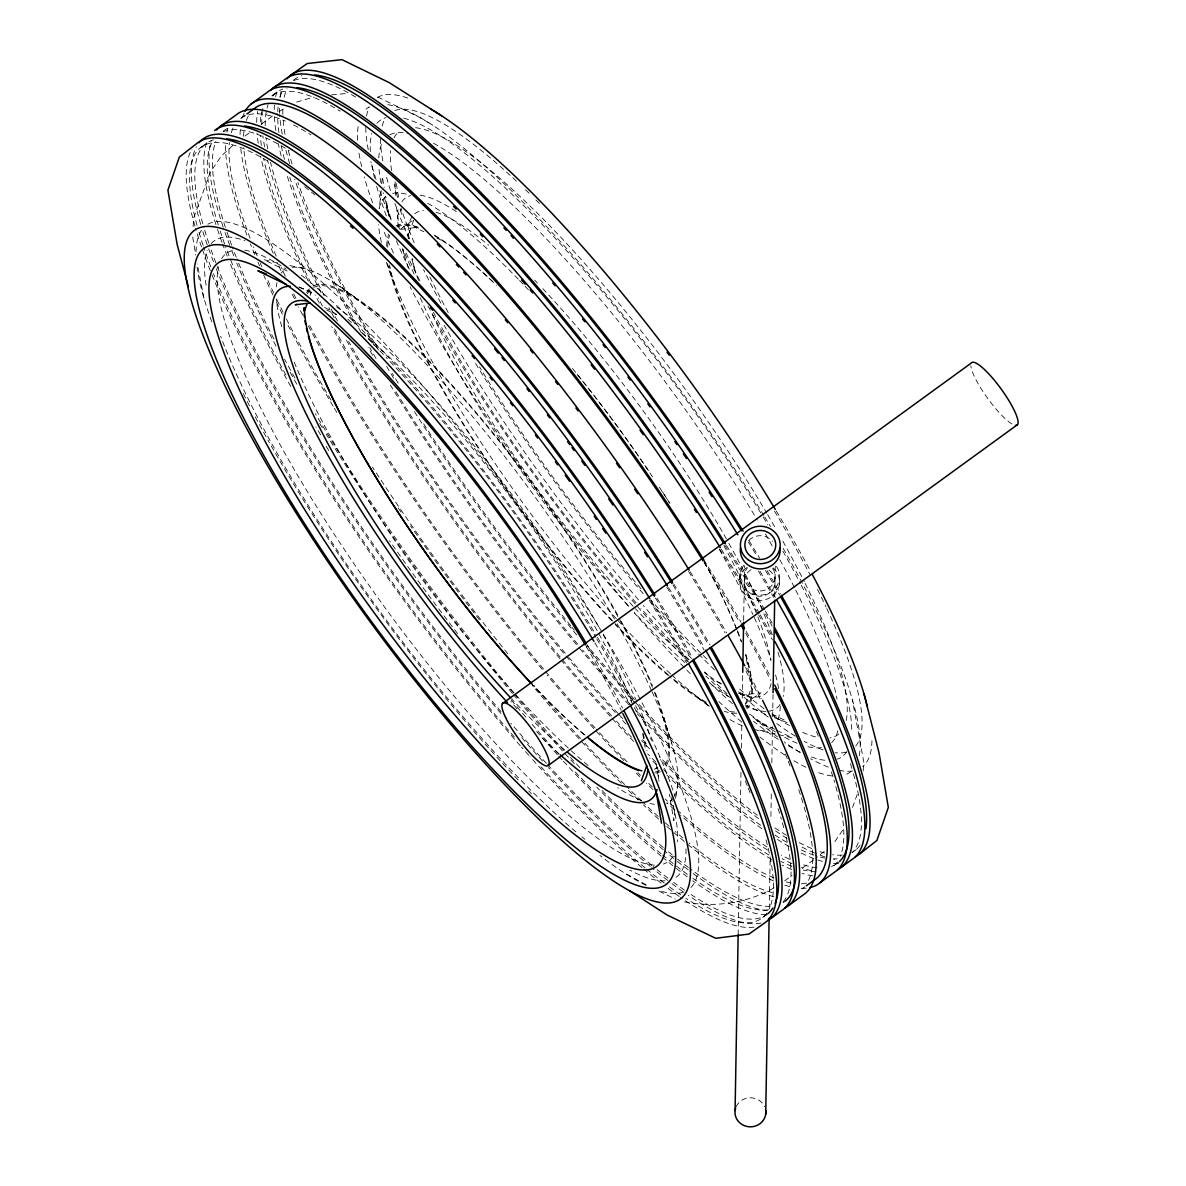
<?xml version="1.0" encoding="UTF-8"?>
<svg xmlns="http://www.w3.org/2000/svg" width="1186" height="1186" viewBox="0 0 1186 1186"><rect width="100%" height="100%" fill="white"/><g stroke="black" fill="none" stroke-linecap="round" stroke-linejoin="round"><path stroke-width="0.75" stroke-dasharray="5 3.75" d="M739.931 579.331L740.02 574.083M738.152 934.82L740.983 772.13M741.413 748.099L741.828 724.068M742.273 698.183L742.732 672.299M743.637 620.545L744.586 565.855M769.284 908.965L770.188 857.196M770.9 816.531L771.315 792.5M771.834 762.909L772.457 727.789M772.649 716.7L773.035 694.507M774.74 596.528L775.273 566.078M779.38 584.135L779.469 578.872M193.096 226.556L193.792 217.824L210.263 172.281L221.322 156.003L236.058 142.498M381.225 190.768L379.283 208.41M381.788 183.771L382.352 176.788L384.16 187.432M674.73 810.32L673.885 820.801L669.349 794.19M863.141 771.033L863.838 762.302L852.245 699.221M676.124 796.251L677.992 780.329M310.109 295.403L311.31 292.038L309.842 294.899M413.677 220.181L408.266 235.302L408.384 233.85L409.289 239.157M745.52 703.861L751.524 687.065L751.405 688.517L745.697 654.954L745.964 656.169A297.212 63.258 54 0 1 746.157 707.508M852.571 807.384L858.115 791.848M745.475 704.054L747.625 701.563L761.012 692.772L742.614 695.026L745.579 695.307L737.484 691.379M834.914 841.586L843.958 828.258M824.196 851.415L815.746 858.323M200.315 147.805L205.489 144.055M241.114 118.17L245.458 115.012M275.908 92.908L270.734 96.659A476.668 101.447 54 0 1 340.204 111.158M244.939 136.049L250.854 131.75M261.202 124.219L275.997 113.485M412.165 220.804L400.364 229.15M784.672 880.887L792.07 875.52M802.418 867.989L814.263 859.39M762.717 917.475L766.601 914.658M804.968 886.787L802.077 888.892A476.668 101.447 54 0 0 805.205 885.72M852.037 852.601L855.921 849.784M279.066 111.514L285.396 107.926M654.42 769.269L657.444 767.979L654.109 768.395M773.998 887.869C746.943 903.539 712.312 908.105 681.965 901.404M296.619 102.055L313.83 97.059M331.472 94.895L347.602 93.383M400.453 229.402L417.175 227.341L414.21 227.06L423.936 231.774M289.844 265.575L303.912 268.392M754.074 729.553L775.184 733.778M277.628 262.995L263.885 259.704L289.666 272.231M778.609 734.594L792.352 737.87L776.237 730.057M765.637 714.402L745.549 705.018M774.25 717.678L788.038 722.897M377.697 97.015L419.74 117.414L432.846 125.271M436.893 238.075L443.371 241.218L442.274 240.565M299.035 286.923L314.008 294.187M326.847 310.139L336.572 314.853M721.281 683.521L716.433 681.149L717.515 681.817M771.789 713.913L786.748 721.177M774.621 729.271L756.905 720.658L770.01 728.515M646.192 884.875L623.376 872.318M659.134 891.16L675.294 899.018M336.261 284.106L358.632 299.761M772.664 715.38L778.787 719.042M730.576 697.753L726.203 695.129A315.417 67.128 54 0 1 709.925 683.521M697.605 697.828L708.679 705.996M386.354 262.239L392.433 280.207M663.804 717.382L671.647 743.088M413.825 266.198L414.107 267.428L412.595 258.592M400.408 209.462L401.58 214.607L400.646 209.121M402.795 249.179L403.922 254.071M385.954 202.925L389.305 217.601L385.672 196.313M203.992 298.368L197.276 263.974M655.917 762.969L659.016 781.159M642.738 733.704L645.14 747.832M396.287 183.548L399.089 199.989M399.385 229.165L396.243 205.474M192.695 237.081L195.749 255.005M395.086 181.725L395.798 196.342M1011.91 423.936A38.589 8.213 54 0 1 986.396 396.613A38.589 8.213 54 0 1 970.874 365.792M736.106 1106.79A15.433 14.514 1 0 1 750.323 1097.791A15.433 14.514 1 0 1 764.629 1106.716M769.002 570.199A15.433 14.514 1 0 1 770.129 592.407A15.433 14.514 1 0 1 746.676 589.561A15.433 14.514 1 0 1 753.688 568.331M773.02 567.916A19.88 18.694 1 0 1 773.583 595.105A19.88 18.694 1 0 1 744.675 593.993A19.88 18.694 1 0 1 747.476 566.923M776.474 566.389A19.88 18.694 1 0 1 772.382 590.939A19.88 18.694 1 0 1 745.964 589.916A19.88 18.694 1 0 1 743.918 565.129M772.723 568.643A15.433 14.514 1 0 1 769.551 587.707A15.433 14.514 1 0 1 749.048 586.907A15.433 14.514 1 0 1 747.462 567.664M748.781 540.431A15.433 14.514 1 0 1 772.412 541.35M683.833 892.035A410.445 87.349 54 0 1 659.742 890.805M646.118 885.334A410.445 87.349 54 0 1 599.923 855.447M531.447 793.612A410.445 87.349 54 0 1 528.793 790.929M518.119 779.928A410.445 87.349 54 0 1 267.947 440.095M266.02 436.626A410.445 87.349 54 0 1 254.812 415.99M249.505 405.849A410.445 87.349 54 0 1 242.759 392.566M211.745 321.791A410.445 87.349 54 0 1 197.084 267.354M196.061 251.803A410.445 87.349 54 0 1 204.125 227.075M207.921 224.213A410.445 87.349 54 0 1 602.325 632.672M603.289 634.258A410.445 87.349 54 0 1 690.652 887.78M664.975 880.798A393.159 83.672 54 0 1 629.855 870.139M584.861 839.273A393.159 83.672 54 0 1 581.896 836.856M575.892 831.86A393.159 83.672 54 0 1 220.67 336.275M206.127 285.292A393.159 83.672 54 0 1 207.194 250.439M211.227 243.604A393.159 83.672 54 0 1 244.894 240.654M301.288 275.167A393.159 83.672 54 0 1 308.642 281.082M310.139 282.298A393.159 83.672 54 0 1 596.543 635.785M597.492 637.371A393.159 83.672 54 0 1 634.688 703.921M635.548 705.596A393.159 83.672 54 0 1 676.583 801.099M686.012 848.88A393.159 83.672 54 0 1 674.656 878.144M654.346 865.128A375.858 79.996 54 0 1 384.22 606.58A375.858 79.996 54 0 1 218.432 266.85M221.663 258.622A375.858 79.996 54 0 1 232.96 250.379M244.657 250.172A375.858 79.996 54 0 1 286.226 269.074M347.854 319.153A375.858 79.996 54 0 1 351.664 322.77M362.026 332.792A375.858 79.996 54 0 1 372.582 343.347M373.916 344.696A375.858 79.996 54 0 1 387.288 358.587M389.972 361.433A375.858 79.996 54 0 1 595.846 637.327M596.766 638.883A375.858 79.996 54 0 1 633.443 705.744M634.258 707.39A375.858 79.996 54 0 1 636.704 712.297M670.891 796.77A375.858 79.996 54 0 1 677.295 841.867M673.099 856.233A375.858 79.996 54 0 1 663.463 864.001M654.361 804.301A328.24 69.855 54 0 1 650.091 803.441M641.567 800.639A328.24 69.855 54 0 1 617.743 787.741M588.137 765.504A328.24 69.855 54 0 1 569.606 749.27M568.346 748.099A328.24 69.855 54 0 1 515.258 694.225M514.057 692.891A328.24 69.855 54 0 1 293.313 359.877M281.749 326.639A328.24 69.855 54 0 1 276.279 298.902M276.279 286.893A328.24 69.855 54 0 1 276.946 282.713M281.201 273.106A328.24 69.855 54 0 1 283.365 270.912M292.053 267.354A328.24 69.855 54 0 1 616.29 622.279M617.15 623.792A328.24 69.855 54 0 1 651.366 690.237M652.048 691.735A328.24 69.855 54 0 1 674.597 796.028M673.737 797.452A328.24 69.855 54 0 1 666.725 803.263M660.365 771.656A298.65 63.555 54 0 1 655.814 773.109M584.164 734.697A298.65 63.555 54 0 1 532.306 684.619M306.64 292.705A298.65 63.555 54 0 1 309.398 288.791M313.015 286.108A298.65 63.555 54 0 1 620.085 619.344M621.004 621.019A298.65 63.555 54 0 1 652.433 685.612M655.309 692.802A298.65 63.555 54 0 1 663.997 768.973M659.357 770.603A297.212 63.258 54 0 1 654.82 772.071M585.009 735.098A297.212 63.258 54 0 1 531.921 683.996M307.337 293.965A297.212 63.258 54 0 1 310.08 290.081M313.682 287.412A297.212 63.258 54 0 1 478.462 416.064A297.212 63.258 54 0 1 653.634 690.385M654.316 692.15A297.212 63.258 54 0 1 663.967 766.779M564.655 749.878A297.212 63.258 54 0 1 511.551 698.776M324.504 307.456A297.212 63.258 54 0 1 338.722 315.772M361.789 332.836A297.212 63.258 54 0 1 631.827 701.593M643.02 733.482A297.212 63.258 54 0 1 646.978 750.901M754.118 927.081A482.228 102.633 54 0 1 680.512 897.357M679.178 896.438A482.228 102.633 54 0 1 666.843 887.469M661.165 883.125A482.228 102.633 54 0 1 643.494 868.849M641.982 867.589A482.228 102.633 54 0 1 530.038 756.698M528.823 755.334A482.228 102.633 54 0 1 521.499 747.091M520.283 745.712A482.228 102.633 54 0 1 211.034 272.454M210.322 270.69A482.228 102.633 54 0 1 202.065 248.541M201.501 246.91A482.228 102.633 54 0 1 195.542 228.275M194.919 226.111A482.228 102.633 54 0 1 192.043 149.08M650.877 600.353A482.228 102.633 54 0 1 687.243 661.462M766.779 913.072A476.668 101.447 54 0 1 685.908 898.336M680.69 894.852A476.668 101.447 54 0 1 665.598 884.044M664.175 882.977A476.668 101.447 54 0 1 646.563 869.071M645.051 867.826A476.668 101.447 54 0 1 538.785 764.407M514.339 736.995A476.668 101.447 54 0 1 213.45 273.714M210.767 266.806A476.668 101.447 54 0 1 203.651 247.014M203.117 245.443A476.668 101.447 54 0 1 198.848 231.789M197.054 225.429A476.668 101.447 54 0 1 269.785 162.304M304.609 186.736A476.668 101.447 54 0 1 314.972 194.978M649.216 600.057A476.668 101.447 54 0 1 686.516 662.87M745.268 780.937A476.668 101.447 54 0 1 747.462 786.288M748.173 788.053A476.668 101.447 54 0 1 750.264 793.315M765.978 839.851A476.668 101.447 54 0 1 769.907 907.349M767.891 913.709A476.668 101.447 54 0 1 691.082 894.57M684.544 890.182A476.668 101.447 54 0 1 673.604 882.384M667.926 878.129A476.668 101.447 54 0 1 653.234 866.536M651.737 865.306A476.668 101.447 54 0 1 547.576 764.599M546.375 763.295A476.668 101.447 54 0 1 510.884 723.267M501.026 711.689A476.668 101.447 54 0 1 209.373 244.85M208.825 243.263A476.668 101.447 54 0 1 204.022 228.023M202.806 223.769A476.668 101.447 54 0 1 215.526 139.311M655.384 597.892A476.668 101.447 54 0 1 690.83 657.593M761.027 923.005A482.228 102.633 54 0 1 688.325 895.4M683.017 891.739A482.228 102.633 54 0 1 669.2 881.569M667.777 880.472A482.228 102.633 54 0 1 651.677 867.589M650.18 866.343A482.228 102.633 54 0 1 548.481 767.564M542.476 760.982A482.228 102.633 54 0 1 521.781 737.766M500.922 713.498A482.228 102.633 54 0 1 216.208 268.703M213.45 261.676A482.228 102.633 54 0 1 207.817 246.421M207.239 244.776A482.228 102.633 54 0 1 202.539 230.529M200.731 224.51A482.228 102.633 54 0 1 196.402 146.738M657.044 598.189A482.228 102.633 54 0 1 692.431 657.696M766.156 914.658A482.228 102.633 54 0 1 692.743 880.783M687.243 876.765A482.228 102.633 54 0 1 674.434 866.936M672.981 865.78A482.228 102.633 54 0 1 662.603 857.33M661.106 856.07A482.228 102.633 54 0 1 563.306 761.145M562.105 759.841A482.228 102.633 54 0 1 558.517 755.927M557.316 754.607A482.228 102.633 54 0 1 536.665 731.525M517.022 708.813A482.228 102.633 54 0 1 510.899 701.563M328.774 450.547A482.228 102.633 54 0 1 324.831 444.172M290.822 386.503A482.228 102.633 54 0 1 230.069 263.248M227.238 256.146A482.228 102.633 54 0 1 222.657 244.064M222.034 242.389A482.228 102.633 54 0 1 216.445 226.141M215.941 224.584A482.228 102.633 54 0 1 207.372 140.763M668.474 587.574A482.228 102.633 54 0 1 703.995 647.156M768.572 909.736A476.668 101.447 54 0 1 692.935 878.337M687.42 874.378A476.668 101.447 54 0 1 674.552 864.624M673.099 863.467A476.668 101.447 54 0 1 662.648 855.032M661.136 853.787A476.668 101.447 54 0 1 573.283 769.847M558.814 754.266A476.668 101.447 54 0 1 530.72 722.793M525.783 717.1A476.668 101.447 54 0 1 510.988 699.74M457.648 633.62A476.668 101.447 54 0 1 389.571 540.786M320.635 434.862A476.668 101.447 54 0 1 315.847 426.93M285.959 374.998A476.668 101.447 54 0 1 229.699 257.451M229.031 255.731A476.668 101.447 54 0 1 225.236 245.591M224.628 243.931A476.668 101.447 54 0 1 220.211 231.092M218.254 224.94A476.668 101.447 54 0 1 212.991 140.734M223.25 131.779A476.668 101.447 54 0 1 289.206 150.637M666.814 587.263A476.668 101.447 54 0 1 704.113 650.091M778.031 808.615A476.668 101.447 54 0 1 781.352 819.244M782.404 822.847A476.668 101.447 54 0 1 784.139 829.147M786.17 837.257A476.668 101.447 54 0 1 786.807 896.127M786.066 897.594A476.668 101.447 54 0 1 782.463 902.65M770.144 906.312A476.668 101.447 54 0 1 689.792 868.552M688.384 867.5A476.668 101.447 54 0 1 673.841 856.173M672.343 854.973A476.668 101.447 54 0 1 664.797 848.746M663.27 847.471A476.668 101.447 54 0 1 601.406 789.861M579.821 767.535A476.668 101.447 54 0 1 569.977 757.024M563.987 750.501A476.668 101.447 54 0 1 514.946 694.522M513.716 693.054A476.668 101.447 54 0 1 315.387 413.706M294.943 378.097A476.668 101.447 54 0 1 284.625 359.269M273.981 339.063A476.668 101.447 54 0 1 236.933 258.919M236.236 257.169A476.668 101.447 54 0 1 232.263 246.851M231.641 245.161A476.668 101.447 54 0 1 225.903 228.898M225.384 227.327A476.668 101.447 54 0 1 215.911 141.386M223.101 131.261A476.668 101.447 54 0 1 229.921 127.421M672.996 585.113A476.668 101.447 54 0 1 708.442 644.799M785.503 900.93A476.668 101.447 54 0 1 782.982 902.724M767.312 910.685A482.228 102.633 54 0 1 689.629 870.924M688.221 869.857A482.228 102.633 54 0 1 675.219 859.672M673.737 858.471A482.228 102.633 54 0 1 664.768 851.044M663.256 849.754A482.228 102.633 54 0 1 596.766 787.193M574.424 763.784A482.228 102.633 54 0 1 513.627 694.892M512.396 693.425A482.228 102.633 54 0 1 326.12 434.046M322.266 427.701A482.228 102.633 54 0 1 318.456 421.386M296.856 384.249A482.228 102.633 54 0 1 288.732 369.691M275.997 346.03A482.228 102.633 54 0 1 236.726 263.084M233.82 255.909A482.228 102.633 54 0 1 230.395 247.148M229.728 245.428A482.228 102.633 54 0 1 223.739 228.75M223.19 227.134A482.228 102.633 54 0 1 211.33 140.393M673.648 583.808A482.228 102.633 54 0 1 710.029 644.917M773.806 896.749A482.228 102.633 54 0 1 685.849 842.772M684.352 841.526A482.228 102.633 54 0 1 672.195 831.164M670.668 829.815A482.228 102.633 54 0 1 666.028 825.738M658.69 819.111A482.228 102.633 54 0 1 643.553 805.012M638.394 800.076A482.228 102.633 54 0 1 626.623 788.557M621.331 783.264A482.228 102.633 54 0 1 580.265 740.123M579.064 738.819A482.228 102.633 54 0 1 532.647 685.775M479.485 619.907A482.228 102.633 54 0 1 410.504 525.902M401.031 512.159A482.228 102.633 54 0 1 396.865 506.051M336.928 412.506A482.228 102.633 54 0 1 334.096 407.776M333.147 406.19A482.228 102.633 54 0 1 286.538 322.37M282.372 314.186A482.228 102.633 54 0 1 275.997 301.318M272.958 295.003A482.228 102.633 54 0 1 263.707 275.137M259.541 265.753A482.228 102.633 54 0 1 257.925 262.032M254.797 254.679A482.228 102.633 54 0 1 250.379 243.886M246.955 235.11A482.228 102.633 54 0 1 225.577 144.974M226.941 132.061A482.228 102.633 54 0 1 227.905 128.355M690.222 571.771A482.228 102.633 54 0 1 726.603 632.879M745.609 667.407A482.228 102.633 54 0 1 761.797 698.791M772.234 892.554A476.668 101.447 54 0 1 688.918 842.935M682.884 837.983A476.668 101.447 54 0 1 675.234 831.519M669.037 826.153A476.668 101.447 54 0 1 664.353 822.017M658.2 816.487A476.668 101.447 54 0 1 643.005 802.373M641.715 801.143A476.668 101.447 54 0 1 625.971 785.844M624.651 784.524A476.668 101.447 54 0 1 581.763 739.782M580.562 738.463A476.668 101.447 54 0 1 533.967 685.404M507.845 653.797A476.668 101.447 54 0 1 372.478 467.076M331.027 400.097A476.668 101.447 54 0 1 286.33 318.752M283.039 312.214A476.668 101.447 54 0 1 276.753 299.361M273.744 293.075A476.668 101.447 54 0 1 266.672 277.791M261.75 266.657A476.668 101.447 54 0 1 260.179 262.995M257.125 255.761A476.668 101.447 54 0 1 253.507 246.881M250.127 238.223A476.668 101.447 54 0 1 229.387 142.424M231.285 132.699A476.668 101.447 54 0 1 233.168 127.791M240.891 118.289A476.668 101.447 54 0 1 285.426 121.135M293.505 124.945A476.668 101.447 54 0 1 310.954 134.848M688.562 571.474A476.668 101.447 54 0 1 725.002 632.775M745.95 671.039A476.668 101.447 54 0 1 760.3 699.147M785.354 754.148A476.668 101.447 54 0 1 787.519 759.47M788.23 761.234A476.668 101.447 54 0 1 790.291 766.467M798.727 789.683A476.668 101.447 54 0 1 803.53 804.923M804.152 807.058A476.668 101.447 54 0 1 808.555 880.323M806.524 883.096A476.668 101.447 54 0 1 801.217 883.748M791.151 882.977A476.668 101.447 54 0 1 784.035 881.302M773.895 877.759A476.668 101.447 54 0 1 678.852 811.491M673.944 807.073A476.668 101.447 54 0 1 665.183 799.038M652.315 786.881A476.668 101.447 54 0 1 647.082 781.811M640.47 775.318A476.668 101.447 54 0 1 637.816 772.664M627.097 761.842A476.668 101.447 54 0 1 596.261 729.257M595.046 727.937A476.668 101.447 54 0 1 544.774 670.49M543.544 669.023A476.668 101.447 54 0 1 308.523 323.185M295.937 298.442A476.668 101.447 54 0 1 292.794 292.023M285.337 276.353A476.668 101.447 54 0 1 281.171 267.25M276.249 256.132A476.668 101.447 54 0 1 243.738 147.509M243.56 136.286A476.668 101.447 54 0 1 244.138 129.793M246.347 120.453A476.668 101.447 54 0 1 248.423 115.798M704.054 562.535A476.668 101.447 54 0 1 739.501 622.235M745.683 633.235A476.668 101.447 54 0 1 770.737 680.482M806.183 888.181A482.228 102.633 54 0 1 800.417 888.27M789.668 886.565A482.228 102.633 54 0 1 784.124 884.964M773.554 880.931A482.228 102.633 54 0 1 680.527 815.197M674.419 809.712A482.228 102.633 54 0 1 666.947 802.848M652.893 789.55A482.228 102.633 54 0 1 646.385 783.205M639.803 776.711A482.228 102.633 54 0 1 635.829 772.738M623.806 760.493A482.228 102.633 54 0 1 547.146 675.234M542.239 669.408A482.228 102.633 54 0 1 307.945 325.142M302.726 315.15A482.228 102.633 54 0 1 298.516 306.922M294.439 298.798A482.228 102.633 54 0 1 291.282 292.379M280.934 270.616A482.228 102.633 54 0 1 278.206 264.611M273.225 253.359A482.228 102.633 54 0 1 240.595 146.723M240.076 134.448A482.228 102.633 54 0 1 240.284 129.852M242.404 117.829A482.228 102.633 54 0 1 244.316 112.863M703.728 559.644A482.228 102.633 54 0 1 741.102 622.353M746.187 631.397A482.228 102.633 54 0 1 770.544 676.865M812.855 875.831A482.228 102.633 54 0 1 802.107 873.385M791.699 869.575A482.228 102.633 54 0 1 781.959 865.039M771.552 859.39A482.228 102.633 54 0 1 666.858 775.007M656.362 764.673A482.228 102.633 54 0 1 649.735 758.017M633.665 741.472A482.228 102.633 54 0 1 611.339 717.56M610.138 716.24A482.228 102.633 54 0 1 561.26 660.291M560.044 658.838A482.228 102.633 54 0 1 331.724 326.595M319.301 303.112A482.228 102.633 54 0 1 315.091 294.884M307.841 280.341A482.228 102.633 54 0 1 260.638 156.419M258.222 143.284A482.228 102.633 54 0 1 257.021 133.04M256.65 122.41A482.228 102.633 54 0 1 257.629 111.469M721.296 549.207A482.228 102.633 54 0 1 759.381 613.34M760.241 614.852A482.228 102.633 54 0 1 772.145 636.393M815.894 871.74A476.668 101.447 54 0 1 803.293 869.99M791.981 866.329A476.668 101.447 54 0 1 780.951 861.436M769.017 855.032A476.668 101.447 54 0 1 663.656 769.773M655.725 761.961A476.668 101.447 54 0 1 647.704 753.911M631.515 737.218A476.668 101.447 54 0 1 616.423 721.132M611.62 715.899A476.668 101.447 54 0 1 561.349 658.452M560.118 657A476.668 101.447 54 0 1 334.111 328.077M322.473 306.121A476.668 101.447 54 0 1 318.233 297.834M310.925 283.187A476.668 101.447 54 0 1 263.603 158.242M261.35 145.433A476.668 101.447 54 0 1 260.297 135.486M260.253 122.025A476.668 101.447 54 0 1 263.544 106.784M719.635 548.91A476.668 101.447 54 0 1 757.795 613.236M758.64 614.748A476.668 101.447 54 0 1 772.516 640.01M816.428 731.584A476.668 101.447 54 0 1 818.592 736.906M831.356 771.819A476.668 101.447 54 0 1 834.603 782.36M835.819 786.6A476.668 101.447 54 0 1 840.325 856.203M837.197 861.925A476.668 101.447 54 0 1 833.135 866.329L838.309 862.563A476.668 101.447 54 0 1 831.49 866.403M817.095 867.767A476.668 101.447 54 0 1 801.573 864.179M789.387 859.227A476.668 101.447 54 0 1 781.129 855.106M767.031 846.952A476.668 101.447 54 0 1 659.564 756.876M646.162 743.281A476.668 101.447 54 0 1 640.751 737.692M622.798 718.657A476.668 101.447 54 0 1 619.211 714.758M618.01 713.453A476.668 101.447 54 0 1 566.523 654.702M565.292 653.234A476.668 101.447 54 0 1 348.714 341.464M337.447 320.917A476.668 101.447 54 0 1 331.146 309.072M324.252 295.729A476.668 101.447 54 0 1 270.541 162.334M267.68 148.843A476.668 101.447 54 0 1 266.094 138.243M265.234 125.657A476.668 101.447 54 0 1 266.583 110.031M267.028 108.163A476.668 101.447 54 0 1 268.095 104.664M272.78 96.081A476.668 101.447 54 0 1 282.742 89.069M724.809 545.145A476.668 101.447 54 0 1 763.814 610.998M765.504 614.007A476.668 101.447 54 0 1 772.145 626.015M811.417 870.761A482.228 102.633 54 0 1 801.469 867.633M792.1 863.69A482.228 102.633 54 0 1 782.019 858.59M767.624 850.095A482.228 102.633 54 0 1 660.217 759.589M649.572 748.826A482.228 102.633 54 0 1 641.537 740.524M626.06 724.157A482.228 102.633 54 0 1 620.1 717.723M615.312 712.49A482.228 102.633 54 0 1 346.282 339.878M334.17 317.759A482.228 102.633 54 0 1 328.819 307.678M321.095 292.764A482.228 102.633 54 0 1 267.695 160.688M264.641 146.871A482.228 102.633 54 0 1 262.907 135.99M261.898 124.545A482.228 102.633 54 0 1 262.225 111.869M726.469 545.456A482.228 102.633 54 0 1 764.555 609.574M765.415 611.087A482.228 102.633 54 0 1 772.679 624.132M838.502 863.482A482.228 102.633 54 0 1 832.557 863.289M822.491 861.392A482.228 102.633 54 0 1 815.39 859.153M813.892 858.62A482.228 102.633 54 0 1 801.232 853.09M789.164 846.596A482.228 102.633 54 0 1 776.311 838.665M761.812 828.658A482.228 102.633 54 0 1 637.297 713.853M628.936 704.78A482.228 102.633 54 0 1 577.641 646.044M576.426 644.576A482.228 102.633 54 0 1 390.387 385.065M372.626 355.237A482.228 102.633 54 0 1 368.164 347.528M354.925 324.015A482.228 102.633 54 0 1 286.864 174.994M281.186 155.811A482.228 102.633 54 0 1 278.25 143.625M275.819 130.49A482.228 102.633 54 0 1 274.337 115.531M274.248 109.631A482.228 102.633 54 0 1 274.455 105.035M275.612 96.718A482.228 102.633 54 0 1 277.791 89.617M760.048 571.281A482.228 102.633 54 0 1 775.273 597.522M837.227 858.797A476.668 101.447 54 0 1 833.491 858.96A482.228 102.633 54 0 0 837.731 859.539M825.323 858.16A476.668 101.447 54 0 1 815.419 855.625M813.996 855.15A476.668 101.447 54 0 1 798.563 848.657M786.629 842.238A476.668 101.447 54 0 1 773.924 834.395M760.611 825.248A476.668 101.447 54 0 1 636.422 710.918M630.433 704.425A476.668 101.447 54 0 1 582.637 650.061M577.73 644.206A476.668 101.447 54 0 1 394.938 390.105M376.036 358.483A476.668 101.447 54 0 1 369.765 347.646M361.152 332.436A476.668 101.447 54 0 1 289.636 176.847M284.521 159.413A476.668 101.447 54 0 1 281.201 145.448M278.962 132.639A476.668 101.447 54 0 1 277.657 113.767M277.732 111.469A476.668 101.447 54 0 1 278.058 107.066M279.955 97.341A476.668 101.447 54 0 1 283.41 89.587M293.668 80.633A476.668 101.447 54 0 1 356.008 97.282M758.447 571.103A476.668 101.447 54 0 1 773.687 597.418M850.406 763.621A476.668 101.447 54 0 1 852.215 769.566M853.431 773.821A476.668 101.447 54 0 1 853.876 850.362M842.401 855.047A476.668 101.447 54 0 1 832.631 854.735M824.744 853.105A476.668 101.447 54 0 1 817.717 850.896M811.713 848.539A476.668 101.447 54 0 1 797.022 841.408M786.451 835.285A476.668 101.447 54 0 1 773.895 827.161M757.38 815.271A476.668 101.447 54 0 1 639.21 704.573M634.406 699.355A476.668 101.447 54 0 1 586.596 644.843M574.32 630.137A476.668 101.447 54 0 1 571.889 627.172M570.762 625.793A476.668 101.447 54 0 1 423.239 423.18M398.17 383.152A476.668 101.447 54 0 1 392.388 373.605M378.497 350.063A476.668 101.447 54 0 1 297.938 182.511M292.053 164.083A476.668 101.447 54 0 1 288.154 149.54M284.966 134.226A476.668 101.447 54 0 1 282.92 115.843M282.861 114.345A476.668 101.447 54 0 1 282.831 110.001M284.195 97.252A476.668 101.447 54 0 1 287.027 88.683M293.52 80.114A476.668 101.447 54 0 1 301.911 75.785M748.336 541.958A476.668 101.447 54 0 1 757.039 556.293M765.474 570.481A476.668 101.447 54 0 1 779.721 595.179M859.983 845.381A476.668 101.447 54 0 1 852.037 852.349M824.893 856.841A482.228 102.633 54 0 1 816.027 853.668M814.485 853.016A482.228 102.633 54 0 1 799.616 845.811M787.089 838.472A482.228 102.633 54 0 1 773.717 829.666M758.64 818.711A482.228 102.633 54 0 1 634.11 701.015M632.909 699.696A482.228 102.633 54 0 1 586.492 646.652M576.722 634.955A482.228 102.633 54 0 1 414.388 411.601M393.648 378.141A482.228 102.633 54 0 1 386.073 365.51M374.227 345.289A482.228 102.633 54 0 1 294.706 179.219M289.636 163.564A482.228 102.633 54 0 1 285.307 147.894M282.253 134.092A482.228 102.633 54 0 1 279.674 114.894M279.585 113.307A482.228 102.633 54 0 1 279.422 107.289M280.089 96.97A482.228 102.633 54 0 1 281.749 89.246M749.003 540.638A482.228 102.633 54 0 1 759.603 558.087M767.075 570.644A482.228 102.633 54 0 1 780.447 593.771M852.601 770.959A413.321 87.972 54 0 1 836.812 769.773M828.347 767.105A413.321 87.972 54 0 1 810.542 758.743M799.794 752.369A413.321 87.972 54 0 1 784.272 741.873M777.379 736.773A413.321 87.972 54 0 1 749.419 714.002M727.062 693.736A413.321 87.972 54 0 1 702.171 669.393M691.423 658.363A413.321 87.972 54 0 1 643.316 605.483M638.409 599.79A413.321 87.972 54 0 1 444.113 325.275M419.948 280.949A413.321 87.972 54 0 1 405.508 251.921M391.172 220.047A413.321 87.972 54 0 1 379.209 189.019M376.051 179.531A413.321 87.972 54 0 1 370.892 161.548M368.268 149.807A413.321 87.972 54 0 1 365.748 126.531M366.533 116.08A413.321 87.972 54 0 1 369.261 106.888A410.445 87.349 54 0 0 363.524 112.136M377.504 97.445A413.321 87.972 54 0 1 407.88 98.141M776.296 511.018A413.321 87.972 54 0 1 810.705 571.459M871.947 740.672A413.321 87.972 54 0 1 862.696 766.586M846.241 752.117A393.159 83.672 54 0 1 835.152 752.739M823.143 749.908A393.159 83.672 54 0 1 804.212 741.354M795.391 736.21A393.159 83.672 54 0 1 776.637 723.519M768.187 717.159A393.159 83.672 54 0 1 739.664 693.35M714.55 669.927A393.159 83.672 54 0 1 649.216 600.59M643.153 593.608A393.159 83.672 54 0 1 473.866 360.618M440.895 303.156A393.159 83.672 54 0 1 423.55 269.593M409.155 238.846A393.159 83.672 54 0 1 394.864 203.369M390.49 190.516A393.159 83.672 54 0 1 385.88 174.638M382.826 161.044A393.159 83.672 54 0 1 380.573 138.347M382.129 125.983A393.159 83.672 54 0 1 385.465 118.17M394.834 110.594A393.159 83.672 54 0 1 511.551 176.61M512.797 177.752A393.159 83.672 54 0 1 517.822 182.451M525.502 189.76A393.159 83.672 54 0 1 529.386 193.54M535.939 199.989A393.159 83.672 54 0 1 541.231 205.297M774.488 511.077A393.159 83.672 54 0 1 809.86 574.365M817.48 589.338A393.159 83.672 54 0 1 826.019 606.98M826.761 608.537A393.159 83.672 54 0 1 855.358 746.468M815.538 736.891A372.982 79.373 54 0 1 799.497 730.902M789.491 725.624A372.982 79.373 54 0 1 772.234 714.609M764.006 708.679A372.982 79.373 54 0 1 737.336 687.139M706.856 659.045A372.982 79.373 54 0 1 650.729 599.834M640.974 588.686A372.982 79.373 54 0 1 479.515 366.919M448.234 312.541A372.982 79.373 54 0 1 429.421 275.997M414.225 242.759A372.982 79.373 54 0 1 401.031 208.232M397.666 197.484A372.982 79.373 54 0 1 393.559 181.458M391.573 170.606A372.982 79.373 54 0 1 390.698 150.637M394.063 137.798A372.982 79.373 54 0 1 398.807 131.765M415.545 127.717A372.982 79.373 54 0 1 766.779 513.197M767.698 514.768A372.982 79.373 54 0 1 775.866 528.823M782.879 541.246A372.982 79.373 54 0 1 804.301 581.703M805.101 583.334A372.982 79.373 54 0 1 846.048 721.251M838.887 734.015A372.982 79.373 54 0 1 829.903 737.929M765.845 711.378A315.417 67.128 54 0 1 745.49 705.981M684.693 662.47A315.417 67.128 54 0 1 634.391 612.525M420.274 297.834A315.417 67.128 54 0 0 629.573 607.306A410.445 87.349 54 0 1 410.104 286.893M408.429 268.036A315.417 67.128 54 0 1 402.721 249.875M398.259 227.401A315.417 67.128 54 0 1 398.718 209.848M401.906 201.842A315.417 67.128 54 0 1 410.638 195.586M420.17 195.216A315.417 67.128 54 0 1 458.285 212.887M534.723 280.207A315.417 67.128 54 0 1 537.406 283.009M542.788 288.672A315.417 67.128 54 0 1 726.321 538.829M728.856 543.321A315.417 67.128 54 0 1 772.308 634.97M778.001 652.226A315.417 67.128 54 0 1 783.205 696.464M780.003 704.454A315.417 67.128 54 0 1 767.757 711.303M771.093 683.699A297.212 63.258 54 0 1 738.166 693.113M721.221 684.174A297.212 63.258 54 0 1 704.365 672.536M688.562 659.876A297.212 63.258 54 0 1 635.474 608.774M633.131 606.268A297.212 63.258 54 0 1 431.585 312.704M418.436 280.385A297.212 63.258 54 0 1 411.127 256.013M408.251 238.356A297.212 63.258 54 0 1 412.624 216.015M414.744 213.836A297.212 63.258 54 0 1 423.476 210.53M436.077 212.324A297.212 63.258 54 0 1 488.632 245.235M723.845 545.693A297.212 63.258 54 0 1 757.187 615.163M757.884 616.928A297.212 63.258 54 0 1 770.9 660.899M734.519 711.911A297.212 63.258 54 0 1 726.455 710.814M706.233 702.156A297.212 63.258 54 0 1 669.69 675.916M668.207 674.671A297.212 63.258 54 0 1 615.119 623.569M612.762 621.064A297.212 63.258 54 0 1 389.542 265.086M387.718 247.266A297.212 63.258 54 0 1 389.823 235.11M396.88 226.986A297.212 63.258 54 0 1 420.096 228.646M434.965 236.029A297.212 63.258 54 0 1 496.504 285.381M577.108 374.316A297.212 63.258 54 0 1 654.361 479.604M659.327 487.149A297.212 63.258 54 0 1 669.289 502.642M704.44 562.208A297.212 63.258 54 0 1 736.832 629.944M737.529 631.723A297.212 63.258 54 0 1 741.354 641.997M736.951 713.157A298.65 63.555 54 0 1 724.29 711.348M706.723 703.417A298.65 63.555 54 0 1 670.001 677.043M668.504 675.798A298.65 63.555 54 0 1 615.163 624.444M611.62 620.649A298.65 63.555 54 0 1 388.875 266.109M386.666 246.317A298.65 63.555 54 0 1 388.771 234.116M395.872 225.933A298.65 63.555 54 0 1 419.192 227.608M434.135 235.021A298.65 63.555 54 0 1 494.681 283.395M572.438 368.446A298.65 63.555 54 0 1 649.498 472.161M662.514 491.879A298.65 63.555 54 0 1 671.587 506.096M703.861 560.859A298.65 63.555 54 0 1 736.743 629.069M737.47 630.863A298.65 63.555 54 0 1 741.413 641.285M745.742 654.183A298.65 63.555 54 0 1 746.839 708.798M742.273 725.758A328.24 69.855 54 0 1 727.255 718.034M709.302 706.085A328.24 69.855 54 0 1 671.825 675.012M670.564 673.856A328.24 69.855 54 0 1 617.491 619.967M616.29 618.647A328.24 69.855 54 0 1 387.451 263.677M381.388 242.329A328.24 69.855 54 0 1 378.497 224.643M379.164 208.469A328.24 69.855 54 0 1 385.583 196.668M392.596 193.392A328.24 69.855 54 0 1 408.844 194.889M427.686 203.28A328.24 69.855 54 0 1 518.223 279.11M519.572 280.519A328.24 69.855 54 0 1 523.649 284.759M525.013 286.182A328.24 69.855 54 0 1 529.089 290.511M719.368 549.533A328.24 69.855 54 0 1 752.902 614.481M754.266 617.491A328.24 69.855 54 0 1 771.004 659.653M775.614 675.056A328.24 69.855 54 0 1 778.609 688.517M780.225 706.085A328.24 69.855 54 0 1 776.83 721.785M772.872 726.677A328.24 69.855 54 0 1 756.594 730.042M821.527 747.565A375.858 79.996 54 0 1 804.36 745.772M797.14 743.222A375.858 79.996 54 0 1 782.538 736.135M775.496 731.984A375.858 79.996 54 0 1 750.827 714.847M728.248 696.375A375.858 79.996 54 0 1 705.848 676.035M688.947 659.579A375.858 79.996 54 0 1 640.974 608.388M636.067 602.814A375.858 79.996 54 0 1 433.231 312.022M414.122 274.085A375.858 79.996 54 0 1 402.632 248.556M391.009 218.654A375.858 79.996 54 0 1 383.167 192.651M381.032 183.015A375.858 79.996 54 0 1 378.912 167.626M378.779 157.96A375.858 79.996 54 0 1 382.322 142.794M389.764 134.907A375.858 79.996 54 0 1 408.34 133.292M433.439 143.239A375.858 79.996 54 0 1 757.305 520.061M765.444 533.996A375.858 79.996 54 0 1 773.168 547.606M779.854 559.718A375.858 79.996 54 0 1 794.902 588.478M795.732 590.124A375.858 79.996 54 0 1 837.005 699.147M837.79 730.739A375.858 79.996 54 0 1 831.697 742.614M824.789 760.256A393.159 83.672 54 0 1 809.875 756.386M800.535 752.339A393.159 83.672 54 0 1 785.043 743.741M778.268 739.397A393.159 83.672 54 0 1 753.495 721.266M732.414 703.609A393.159 83.672 54 0 1 708.072 681.194M688.399 661.744A393.159 83.672 54 0 1 636.437 605.334M635.222 603.926A393.159 83.672 54 0 1 427.79 305.543M409.274 269.059A393.159 83.672 54 0 1 396.376 240.802M386.354 215.926A393.159 83.672 54 0 1 376.629 186.276M374.524 178.137A393.159 83.672 54 0 1 371.292 161.429M370.329 151.689A393.159 83.672 54 0 1 371.781 133.499M376.926 123.255A393.159 83.672 54 0 1 386.058 117.607M403.64 118.185A393.159 83.672 54 0 1 762.242 515.45M763.176 517.022A393.159 83.672 54 0 1 767.846 524.894M782.849 551.016A393.159 83.672 54 0 1 800.387 583.571M801.247 585.247A393.159 83.672 54 0 1 851.711 731.377M846.834 751.553A393.159 83.672 54 0 1 837.449 759.129M832.083 775.94A410.445 87.349 54 0 1 815.39 771.463M805.946 767.268A410.445 87.349 54 0 1 793.938 760.73M784.85 755.052A410.445 87.349 54 0 1 759.915 737.04M741.769 722.141A410.445 87.349 54 0 1 718.835 701.563M690.252 673.663A410.445 87.349 54 0 1 634.362 612.954M393.47 252.959A410.445 87.349 54 0 1 383.523 230.603M372.597 202.865A410.445 87.349 54 0 1 364.25 176.877M361.656 166.722A410.445 87.349 54 0 1 358.543 150.088M357.623 140.363A410.445 87.349 54 0 1 358.676 123.537M387.807 104.679A410.445 87.349 54 0 1 763.784 515.391M764.748 516.992A410.445 87.349 54 0 1 770.44 526.525M783.145 548.362A410.445 87.349 54 0 1 859.02 756.772M850.985 771.523A410.445 87.349 54 0 1 843.646 775.288M559.006 753.747A315.417 67.128 54 0 1 540.075 736.046M298.946 287.368A315.417 67.128 54 0 1 310.747 291.608M336.587 306.907A315.417 67.128 54 0 1 600.635 630.107M603.17 634.614A315.417 67.128 54 0 1 651.425 740.538M657.548 766.808A315.417 67.128 54 0 1 658.408 779.306M586.24 646.578A372.982 79.373 54 0 1 621.182 710.236M587.129 644.887A393.159 83.672 54 0 1 622.576 708.072M594.838 642.827A413.321 87.972 54 0 1 630.137 704.944"/><path stroke-width="1.5" d="M735.083 1110.452L738.152 934.82M742.732 672.299L743.607 622.398M765.711 1114.173L769.121 918.201M773.064 692.668L774.68 600.235M304.713 310.524L307.115 303.809M641.359 780.759L646.77 765.637M219.81 126.769L236.385 114.731A482.228 102.633 54 0 1 689.229 570.184M250.883 104.205L267.443 92.167A482.228 102.633 54 0 1 720.302 547.621M272.632 88.401L285.055 79.388A482.228 102.633 54 0 1 737.9 534.827M290.229 75.622L307.218 63.525L341.909 59.641L389.156 82.59L441.622 115.798M246.91 113.96L254.16 108.697A476.668 101.447 54 0 1 703.061 560.934M502.449 703.565L971.408 362.96A38.589 8.213 54 0 1 1002.555 390.965A38.589 8.213 54 0 1 1015.438 425.344M548.584 765.222L1017.558 424.618M806.421 885.734L816.576 878.366A476.668 101.447 54 0 0 774.799 688.621M771.182 918.201L783.605 909.173A482.228 102.633 54 0 0 705.714 650.195M788.779 905.422L805.353 893.384A482.228 102.633 54 0 0 762.598 700.407M819.852 882.858L836.427 870.82A482.228 102.633 54 0 0 774.873 641.463M841.6 867.055L854.024 858.027A482.228 102.633 54 0 0 776.993 600.561M859.213 854.276L876.884 840.503L888.329 807.414L879.063 753.021L863.957 693.78M296.796 304.357L295.225 304.817L310.272 302.964M266.465 274.025L257.851 270.764L286.108 284.477M629.914 890.953L667.081 914.999L715.751 938.289L749.018 934.064L766.008 921.967A482.228 102.633 54 0 0 688.962 664.486M188.366 286.686L177.174 244.568L167.908 190.175L179.338 157.086L197.024 143.313A482.228 102.633 54 0 1 649.884 598.767M655.902 790.291L661.506 823.173M765.682 1110.378A15.433 14.514 1 0 1 749.122 1126.774A15.433 14.514 1 0 1 735.661 1107.976M779.914 547.724A19.88 18.694 1 0 1 760.3 568.909A19.88 18.694 1 0 1 740.479 547.813M638.542 770.544A298.65 63.555 54 0 1 588.627 738.448M531.135 683.358A298.65 63.555 54 0 1 310.035 341.879M309.59 340.382A298.65 63.555 54 0 1 308.404 336.187M307.352 332.124A298.65 63.555 54 0 1 306.433 328.196M305.647 324.401A298.65 63.555 54 0 1 304.995 320.769M304.491 317.285A298.65 63.555 54 0 1 304.12 313.979M303.898 310.851A298.65 63.555 54 0 1 303.809 307.9M641.893 770.885A297.212 63.258 54 0 1 587.96 737.573M531.921 683.996A297.212 63.258 54 0 1 304.52 307.693M647.867 769.655A297.212 63.258 54 0 1 567.605 752.354M510.38 697.531A297.212 63.258 54 0 1 321.628 431.615A297.212 63.258 54 0 1 307.293 301.081M657.059 789.579A315.417 67.128 54 0 1 560.222 754.83M507.504 702.527A315.417 67.128 54 0 1 314.661 430.74A315.417 67.128 54 0 1 290.377 286.211M622.828 713.512A372.982 79.373 54 0 1 478.447 741.917A372.982 79.373 54 0 1 216.771 264.078A372.982 79.373 54 0 1 585.306 644.991M624.325 711.437A393.159 83.672 54 0 1 486.764 762.687A393.159 83.672 54 0 1 200.567 251.491A393.159 83.672 54 0 1 586.18 643.316M631.041 706.619A413.321 87.972 54 0 1 498.58 778.164A413.321 87.972 54 0 1 189.893 234.991A413.321 87.972 54 0 1 593.889 641.255M199.04 142.765A482.228 102.633 54 0 1 655.057 595.001M693.291 659.223A482.228 102.633 54 0 1 768.632 920.025M216.653 129.971A482.228 102.633 54 0 1 672.655 582.222M711.748 647.941A482.228 102.633 54 0 1 784.85 908.016M245.072 111.38A482.228 102.633 54 0 1 703.728 559.644M741.962 623.866A482.228 102.633 54 0 1 744.511 628.387M774.68 685.034A482.228 102.633 54 0 1 809.697 887.647M270.467 90.462A482.228 102.633 54 0 1 725.476 543.855M774.547 627.542A482.228 102.633 54 0 1 837.672 869.664M287.071 78.825A482.228 102.633 54 0 1 743.073 531.061M781.307 595.283A482.228 102.633 54 0 1 855.269 856.87M226.719 138.851A476.668 101.447 54 0 1 654.39 596.291M692.55 660.632A476.668 101.447 54 0 1 775.081 903.599M772.827 908.002A476.668 101.447 54 0 1 767.891 913.709M214.636 130.534A482.228 102.633 54 0 1 667.481 585.973M244.316 126.057A476.668 101.447 54 0 1 671.988 583.512M710.147 647.838A476.668 101.447 54 0 1 785.503 900.93M728.323 635.904A482.228 102.633 54 0 1 744.719 665.717M741.22 625.274A476.668 101.447 54 0 1 743.755 629.796M297.137 87.705A476.668 101.447 54 0 1 723.816 543.544M774.947 631.145A476.668 101.447 54 0 1 839.421 861.585M314.735 74.911A476.668 101.447 54 0 1 741.413 530.75M780.581 596.691A476.668 101.447 54 0 1 865.943 828.673M430.666 109.023A413.321 87.972 54 0 1 775.347 509.446M812.499 574.825A413.321 87.972 54 0 1 867.307 706.263M350.433 225.948A476.668 101.447 54 0 1 352.968 228.305M430.31 307.559A476.668 101.447 54 0 1 432.742 310.272M472.102 355.681A476.668 101.447 54 0 1 474.563 358.617M489.996 377.326A476.668 101.447 54 0 1 492.264 380.113M510.469 402.855A476.668 101.447 54 0 1 512.752 405.745M535.435 435.099A476.668 101.447 54 0 1 537.673 438.064M555.433 461.858A476.668 101.447 54 0 1 557.613 464.838M565.218 475.275A476.668 101.447 54 0 1 569.562 481.279M594.245 516.295A476.668 101.447 54 0 1 596.35 519.364M602.651 528.556A476.668 101.447 54 0 1 605.764 533.151M437.234 244.094A476.668 101.447 54 0 1 439.932 246.925M456.373 264.434A476.668 101.447 54 0 1 458.774 267.028M463.593 272.291A476.668 101.447 54 0 1 466.009 274.959M505.295 319.79A476.668 101.447 54 0 1 507.771 322.711M530.483 350.137A476.668 101.447 54 0 1 532.751 352.924M555.522 381.521A476.668 101.447 54 0 1 557.791 384.427M575.907 407.999A476.668 101.447 54 0 1 578.145 410.964M616.483 463.296A476.668 101.447 54 0 1 619.715 467.847M634.658 489.255A476.668 101.447 54 0 1 637.816 493.85M453.497 206.364A476.668 101.447 54 0 1 456.165 209.077M480.315 234.191A476.668 101.447 54 0 1 482.672 236.726M521.573 279.985A476.668 101.447 54 0 1 525.265 284.255M530.201 289.992A476.668 101.447 54 0 1 532.677 292.883M591.132 364.799A476.668 101.447 54 0 1 594.542 369.187M639.98 430.133A476.668 101.447 54 0 1 643.227 434.669M694.447 509.431A476.668 101.447 54 0 1 696.419 512.456M452.785 300.206A476.668 101.447 54 0 1 455.231 302.949M494.621 348.773A476.668 101.447 54 0 1 498.283 353.191M501.945 357.638A476.668 101.447 54 0 1 504.213 360.381M526.94 388.623A476.668 101.447 54 0 1 529.208 391.513M547.398 414.907A476.668 101.447 54 0 1 549.652 417.872M567.531 441.637A476.668 101.447 54 0 1 569.74 444.617M571.934 447.582A476.668 101.447 54 0 1 574.128 450.561M581.748 460.983A476.668 101.447 54 0 1 584.995 465.49M608.67 498.921A476.668 101.447 54 0 1 612.91 505.043M644.591 552.32A476.668 101.447 54 0 1 647.512 556.842M503.857 227.786A476.668 101.447 54 0 1 506.244 230.38M511.062 235.614A476.668 101.447 54 0 1 513.479 238.267M552.735 282.994A476.668 101.447 54 0 1 555.211 285.9M582.563 318.975A476.668 101.447 54 0 1 584.831 321.791M603.051 344.711A476.668 101.447 54 0 1 605.334 347.617M627.943 377.104A476.668 101.447 54 0 1 630.181 380.069M647.823 403.877A476.668 101.447 54 0 1 649.987 406.857M674.819 441.652A476.668 101.447 54 0 1 676.954 444.706M683.329 453.897A476.668 101.447 54 0 1 686.486 458.493M709.065 492.101A476.668 101.447 54 0 1 712.045 496.652M666.992 352.227A393.159 83.672 54 0 1 669.245 355.207M505.592 717.486A38.589 8.213 54 0 0 546.479 765.963A38.589 8.213 54 0 0 524.479 719.739A38.589 8.213 54 0 0 505.592 717.486M748.262 559.822A19.88 18.694 1 0 0 780.032 547.354A19.88 18.694 1 0 0 752.606 527.696A19.88 18.694 1 0 0 748.262 559.822M750.96 556.501A15.433 14.514 1 0 0 775.614 546.82A15.433 14.514 1 0 0 754.326 531.565A15.433 14.514 1 0 0 750.96 556.501"/></g></svg>
